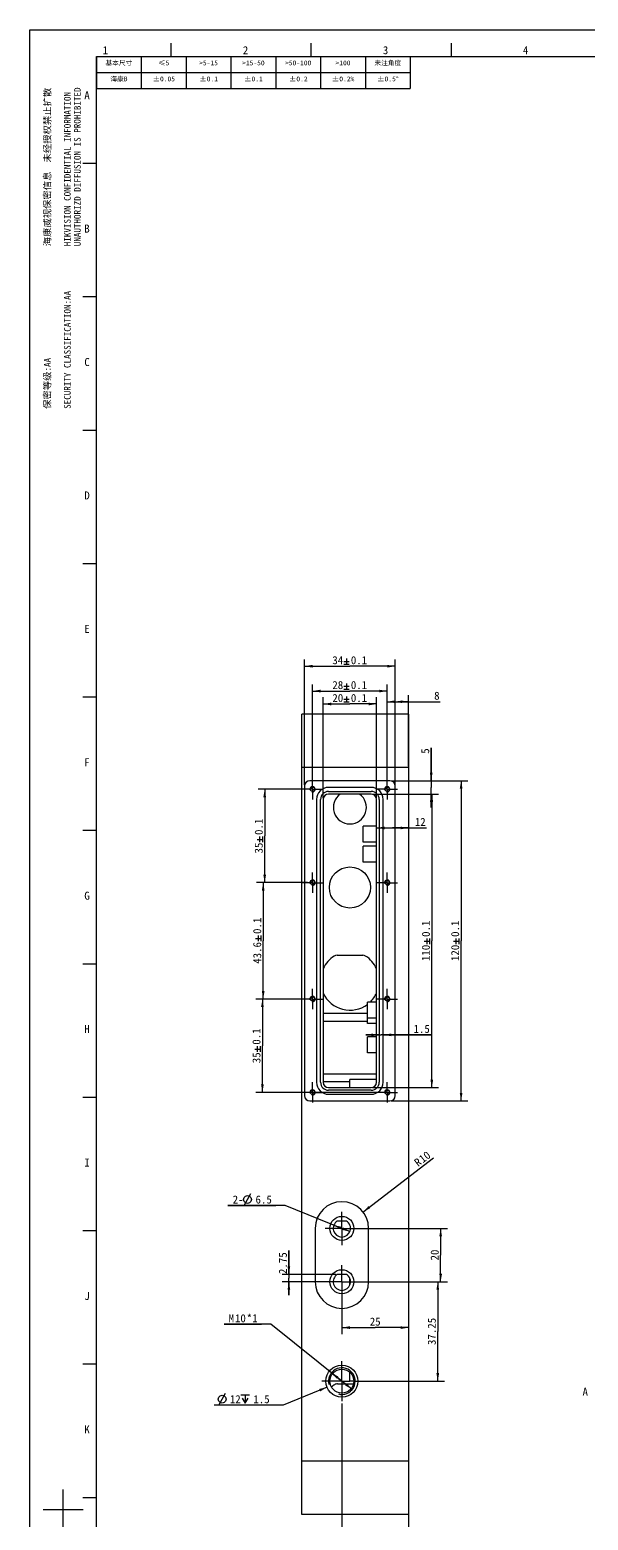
# Model space of a CAD drawing. Header units: millimetres. Extents: x 0 to 1189, y 0 to 841.
# Drawn here: x 0 to 209, y 282 to 841 of the extents above; entities that cross this region are included whole.
import ezdxf
from ezdxf.enums import TextEntityAlignment as Align

# ---------------------------------------------------------------- set-up
doc = ezdxf.new("R2010")
doc.units = ezdxf.units.MM
doc.header["$LTSCALE"] = 65.395
doc.linetypes.add('CENTER', pattern=[0.6, 0.375, -0.075, 0.075, -0.075])
doc.layers.get('0').update_dxf_attribs({"linetype": 'CONTINUOUS'})
for name, color, linetype in [('03_ALL_AXES', 7, 'CONTINUOUS'), ('09_ALL_ROUNDS', 7, 'CONTINUOUS'), ('20_ALL_FEATURES', 7, 'CONTINUOUS'), ('51__DRAFT_DIMS', 7, 'CONTINUOUS'), ('54_ALL_TABLES', 7, 'CONTINUOUS')]:
    doc.layers.add(name, color=color, linetype=linetype)
doc.styles.get("Standard").update_dxf_attribs({"font": 'simfang.ttf'})
doc.styles.add('TEXTSTYLE_2', font='simfang.ttf')
doc.dimstyles.new('DIMSTYLE_12', dxfattribs={"dimtxt": 3, "dimasz": 3, "dimexe": 2.5, "dimexo": 0.5, "dimgap": 0.75, "dimtad": 1, "dimdsep": 46, "dimtxsty": 'Standard', "dimblk": '_FILLED', "dimblk1": '_FILLED', "dimblk2": '_FILLED', "dimcen": 0.09, "dimclrt": 3, "dimazin": 2, "dimtp": 0.2, "dimtm": 0.2, "dimtfac": 1, "dimtofl": 0, "dimtmove": 0, "dimatfit": 3, "dimldrblk": '_FILLED', "dimfxl": 0, "dimtolj": 1, "dimarcsym": 0})
doc.dimstyles.new('DIMSTYLE_13', dxfattribs={"dimtxt": 3, "dimasz": 3, "dimexe": 2.5, "dimexo": 0.5, "dimtad": 1, "dimdsep": 46, "dimtxsty": 'Standard', "dimblk": '_FILLED', "dimblk1": '_FILLED', "dimblk2": '_FILLED', "dimcen": 0.09, "dimclrt": 3, "dimazin": 2, "dimtp": 0.2, "dimtm": 0.2, "dimtfac": 1, "dimtofl": 0, "dimtmove": 0, "dimatfit": 1, "dimldrblk": '_FILLED', "dimfxl": 0, "dimtolj": 1, "dimarcsym": 0})
doc.dimstyles.new('DIMSTYLE_3', dxfattribs={"dimtxt": 3, "dimasz": 3, "dimexe": 2.5, "dimexo": 0.5, "dimgap": 0.75, "dimtad": 1, "dimdsep": 46, "dimtxsty": 'Standard', "dimblk": '_FILLED', "dimblk1": '_FILLED', "dimblk2": '_FILLED', "dimcen": 0.09, "dimclrt": 3, "dimazin": 2, "dimtp": 0.3, "dimtm": 0.3, "dimtfac": 1, "dimtofl": 0, "dimtmove": 0, "dimatfit": 3, "dimldrblk": '_FILLED', "dimfxl": 0, "dimtolj": 1, "dimarcsym": 0})
doc.dimstyles.new('DIMSTYLE_4', dxfattribs={"dimtxt": 3, "dimasz": 3, "dimexe": 2.5, "dimexo": 0.5, "dimgap": 0.75, "dimtad": 1, "dimdsep": 46, "dimtxsty": 'Standard', "dimblk": '_FILLED', "dimblk1": '_FILLED', "dimblk2": '_FILLED', "dimcen": 0.09, "dimclrt": 3, "dimazin": 2, "dimtol": 1, "dimtp": 0.1, "dimtm": 0.1, "dimtfac": 1, "dimtofl": 0, "dimtmove": 0, "dimatfit": 3, "dimldrblk": '_FILLED', "dimfxl": 0, "dimtolj": 1, "dimarcsym": 0})
doc.dimstyles.new('DIMSTYLE_5', dxfattribs={"dimtxt": 3, "dimasz": 3, "dimexe": 2.5, "dimexo": 0.5, "dimgap": 0.75, "dimtad": 1, "dimdsep": 46, "dimtxsty": 'Standard', "dimblk": '_FILLED', "dimblk1": '_FILLED', "dimblk2": '_FILLED', "dimcen": 0.09, "dimclrt": 3, "dimazin": 2, "dimtp": 0.2, "dimtm": 0.2, "dimtfac": 1, "dimtofl": 0, "dimtmove": 0, "dimatfit": 3, "dimldrblk": '_FILLED', "dimfxl": 0, "dimtolj": 1, "dimarcsym": 0})
doc.dimstyles.new('DIMSTYLE_8', dxfattribs={"dimtxt": 3, "dimasz": 3, "dimexe": 2.5, "dimexo": 0.5, "dimtad": 1, "dimdsep": 46, "dimtxsty": 'Standard', "dimblk": '_FILLED', "dimblk1": '_FILLED', "dimblk2": '_FILLED', "dimcen": 0.09, "dimclrt": 3, "dimazin": 2, "dimtp": 0.2, "dimtm": 0.2, "dimtfac": 1, "dimtmove": 0, "dimatfit": 2, "dimldrblk": '_FILLED', "dimfxl": 0, "dimtolj": 1, "dimarcsym": 0})
doc.dimstyles.new('DIMSTYLE_9', dxfattribs={"dimtxt": 3, "dimasz": 3, "dimexe": 2.5, "dimexo": 0.5, "dimgap": 0.75, "dimtad": 1, "dimdsep": 46, "dimtxsty": 'Standard', "dimblk": '_FILLED', "dimblk1": '_FILLED', "dimblk2": '_FILLED', "dimcen": 0.09, "dimclrt": 3, "dimazin": 2, "dimtp": 0.1, "dimtm": 0.1, "dimtfac": 1, "dimtofl": 0, "dimtmove": 0, "dimatfit": 3, "dimldrblk": '_FILLED', "dimfxl": 0, "dimtolj": 1, "dimarcsym": 0})

# ---------------------------------------------------------------- blocks, each defined once
blk = doc.blocks.new('_FILLED')
at = {"color": 0, "linetype": 'ByBlock'}
blk.add_solid([(0, 0), (-1, 0.17), (-1, -0.17)], dxfattribs=at)
blk = doc.blocks.new('*D67')
at = {"layer": '51__DRAFT_DIMS', "color": 4}
for p, q in [((116.96, 326.21), (116.96, 264.27)), ((141.96, 304.08), (141.96, 264.27)), ((116.96, 266.77), (129.46, 266.77)), ((141.96, 266.77), (129.46, 266.77)), ((129.46, 266.77), (156.06, 266.77))]:
    blk.add_line(p, q, dxfattribs=at)
at = {"layer": '51__DRAFT_DIMS', "color": 4, "xscale": 3, "yscale": 3, "zscale": 3, "rotation": 180}
blk.add_blockref('_FILLED', (116.96, 266.77), dxfattribs=at)
at = {"layer": '51__DRAFT_DIMS', "color": 4, "xscale": 3, "yscale": 3, "zscale": 3}
blk.add_blockref('_FILLED', (141.96, 266.77), dxfattribs=at)
at = {"layer": '51__DRAFT_DIMS', "color": 3}
blk.add_text('25', height=3, dxfattribs=at).set_placement((151.65, 267.52))
blk = doc.blocks.new('*D68')
at = {"layer": '51__DRAFT_DIMS', "color": 4}
for p, q in [((95.72, 400.38), (74.2, 400.38)), ((74.2, 400.38), (92.22, 400.38)), ((116.96, 391.83), (95.72, 400.38)), ((113.95, 393.04), (116.96, 391.83)), ((119.98, 390.61), (116.96, 391.83))]:
    blk.add_line(p, q, dxfattribs=at)
at = {"layer": '51__DRAFT_DIMS', "color": 4, "xscale": 3, "yscale": 3, "zscale": 3}
for p, rotation in [((113.95, 393.04), 158.0748068582), ((119.98, 390.61), 338.0748068582001)]:
    blk.add_blockref('_FILLED', p, dxfattribs=dict(at, rotation=rotation))
at = {"layer": '51__DRAFT_DIMS', "color": 3}
for s, p in [('2-', (80.11, 401.13)), ('6.5', (90.72, 401.13))]:
    blk.add_text(s, height=3, dxfattribs=at).set_placement(p, align=Align.RIGHT)
blk = doc.blocks.new('*D69')
at = {"layer": '51__DRAFT_DIMS', "color": 4}
for p, q in [((103.3, 477.78), (84.69, 477.78)), ((87.19, 477.78), (87.19, 460.28)), ((87.19, 442.78), (87.19, 460.28)), ((133.46, 442.78), (84.69, 442.78))]:
    blk.add_line(p, q, dxfattribs=at)
at = {"layer": '51__DRAFT_DIMS', "color": 4, "xscale": 3, "yscale": 3, "zscale": 3}
for p, rotation in [((87.19, 477.78), 90), ((87.19, 442.78), 270)]:
    blk.add_blockref('_FILLED', p, dxfattribs=dict(at, rotation=rotation))
at = {"layer": '51__DRAFT_DIMS', "color": 3}
for s, p in [('0.1', (86.44, 463.71)), ('35', (86.44, 455.75))]:
    blk.add_text(s, height=3, rotation=90, dxfattribs=at).set_placement(p, align=Align.CENTER)
blk = doc.blocks.new('*D70')
at = {"layer": '51__DRAFT_DIMS', "color": 4}
for p, q in [((103.48, 521.38), (84.97, 521.38)), ((87.47, 521.38), (87.47, 499.58)), ((87.47, 477.78), (87.47, 499.58)), ((103.39, 477.78), (84.97, 477.78))]:
    blk.add_line(p, q, dxfattribs=at)
at = {"layer": '51__DRAFT_DIMS', "color": 4, "xscale": 3, "yscale": 3, "zscale": 3}
for p, rotation in [((87.47, 521.38), 90), ((87.47, 477.78), 270)]:
    blk.add_blockref('_FILLED', p, dxfattribs=dict(at, rotation=rotation))
at = {"layer": '51__DRAFT_DIMS', "color": 3}
for s, p in [('0.1', (86.72, 505.21)), ('43.6', (86.72, 495.05))]:
    blk.add_text(s, height=3, rotation=90, dxfattribs=at).set_placement(p, align=Align.CENTER)
blk = doc.blocks.new('*D71')
at = {"layer": '51__DRAFT_DIMS', "color": 4}
for p, q in [((103.36, 556.38), (85.54, 556.38)), ((88.04, 556.38), (88.04, 538.88)), ((88.04, 521.38), (88.04, 538.88)), ((104.06, 521.38), (85.54, 521.38))]:
    blk.add_line(p, q, dxfattribs=at)
at = {"layer": '51__DRAFT_DIMS', "color": 4, "xscale": 3, "yscale": 3, "zscale": 3}
for p, rotation in [((88.04, 556.38), 90), ((88.04, 521.38), 270)]:
    blk.add_blockref('_FILLED', p, dxfattribs=dict(at, rotation=rotation))
at = {"layer": '51__DRAFT_DIMS', "color": 3}
for s, p in [('0.1', (87.29, 542.31)), ('35', (87.29, 534.35))]:
    blk.add_text(s, height=3, rotation=90, dxfattribs=at).set_placement(p, align=Align.CENTER)
blk = doc.blocks.new('*D72')
at = {"layer": '51__DRAFT_DIMS', "color": 4}
for p, q in [((105.96, 559.02), (105.96, 595.69)), ((105.96, 593.19), (119.96, 593.19)), ((133.96, 593.19), (119.96, 593.19)), ((133.96, 558.72), (133.96, 595.69))]:
    blk.add_line(p, q, dxfattribs=at)
at = {"layer": '51__DRAFT_DIMS', "color": 4, "xscale": 3, "yscale": 3, "zscale": 3, "rotation": 180}
blk.add_blockref('_FILLED', (105.96, 593.19), dxfattribs=at)
at = {"layer": '51__DRAFT_DIMS', "color": 4, "xscale": 3, "yscale": 3, "zscale": 3}
blk.add_blockref('_FILLED', (133.96, 593.19), dxfattribs=at)
at = {"layer": '51__DRAFT_DIMS', "color": 3}
for s, p in [('28', (115.43, 593.94)), ('0.1', (123.39, 593.94))]:
    blk.add_text(s, height=3, dxfattribs=at).set_placement(p, align=Align.CENTER)
blk = doc.blocks.new('*D73')
at = {"layer": '51__DRAFT_DIMS', "color": 4}
for p, q in [((133.96, 556.88), (133.96, 591.69)), ((133.96, 589.19), (137.96, 589.19)), ((141.96, 589.19), (137.96, 589.19)), ((137.96, 589.19), (153.75, 589.19)), ((141.96, 565.08), (141.96, 591.69))]:
    blk.add_line(p, q, dxfattribs=at)
at = {"layer": '51__DRAFT_DIMS', "color": 4, "xscale": 3, "yscale": 3, "zscale": 3, "rotation": 180}
blk.add_blockref('_FILLED', (133.96, 589.19), dxfattribs=at)
at = {"layer": '51__DRAFT_DIMS', "color": 4, "xscale": 3, "yscale": 3, "zscale": 3}
blk.add_blockref('_FILLED', (141.96, 589.19), dxfattribs=at)
at = {"layer": '51__DRAFT_DIMS', "color": 3}
blk.add_text('8', height=3, dxfattribs=at).set_placement((151.55, 589.94))
blk = doc.blocks.new('*D74')
at = {"layer": '51__DRAFT_DIMS', "color": 4}
for p, q in [((135.46, 559.58), (164.16, 559.58)), ((161.66, 559.58), (161.66, 499.58)), ((161.66, 439.58), (161.66, 499.58)), ((135.46, 439.58), (164.16, 439.58))]:
    blk.add_line(p, q, dxfattribs=at)
at = {"layer": '51__DRAFT_DIMS', "color": 4, "xscale": 3, "yscale": 3, "zscale": 3}
for p, rotation in [((161.66, 559.58), 90), ((161.66, 439.58), 270)]:
    blk.add_blockref('_FILLED', p, dxfattribs=dict(at, rotation=rotation))
at = {"layer": '51__DRAFT_DIMS', "color": 3}
for s, p in [('0.1', (160.91, 504.11)), ('120', (160.91, 495.05))]:
    blk.add_text(s, height=3, rotation=90, dxfattribs=at).set_placement(p, align=Align.CENTER)
blk = doc.blocks.new('*D75')
at = {"layer": '51__DRAFT_DIMS', "color": 4}
for p, q in [((102.96, 558.08), (102.96, 605)), ((136.96, 558.08), (136.96, 605)), ((102.96, 602.5), (119.96, 602.5)), ((136.96, 602.5), (119.96, 602.5))]:
    blk.add_line(p, q, dxfattribs=at)
at = {"layer": '51__DRAFT_DIMS', "color": 4, "xscale": 3, "yscale": 3, "zscale": 3, "rotation": 180}
blk.add_blockref('_FILLED', (102.96, 602.5), dxfattribs=at)
at = {"layer": '51__DRAFT_DIMS', "color": 4, "xscale": 3, "yscale": 3, "zscale": 3}
blk.add_blockref('_FILLED', (136.96, 602.5), dxfattribs=at)
at = {"layer": '51__DRAFT_DIMS', "color": 3}
for s, p in [('34', (115.43, 603.25)), ('0.1', (123.39, 603.25))]:
    blk.add_text(s, height=3, dxfattribs=at).set_placement(p, align=Align.CENTER)
blk = doc.blocks.new('*D76')
at = {"layer": '51__DRAFT_DIMS', "color": 4}
for p, q in [((109.96, 553.08), (109.96, 590.84)), ((109.96, 588.34), (119.96, 588.34)), ((129.96, 588.34), (119.96, 588.34)), ((129.96, 553.08), (129.96, 590.84))]:
    blk.add_line(p, q, dxfattribs=at)
at = {"layer": '51__DRAFT_DIMS', "color": 4, "xscale": 3, "yscale": 3, "zscale": 3, "rotation": 180}
blk.add_blockref('_FILLED', (109.96, 588.34), dxfattribs=at)
at = {"layer": '51__DRAFT_DIMS', "color": 4, "xscale": 3, "yscale": 3, "zscale": 3}
blk.add_blockref('_FILLED', (129.96, 588.34), dxfattribs=at)
at = {"layer": '51__DRAFT_DIMS', "color": 3}
for s, p in [('20', (115.43, 589.09)), ('0.1', (123.39, 589.09))]:
    blk.add_text(s, height=3, dxfattribs=at).set_placement(p, align=Align.CENTER)
blk = doc.blocks.new('*D77')
at = {"layer": '51__DRAFT_DIMS', "color": 4}
for p, q in [((128.46, 554.58), (153.17, 554.58)), ((150.67, 554.58), (150.67, 499.58)), ((150.67, 444.58), (150.67, 499.58)), ((128.46, 444.58), (153.17, 444.58))]:
    blk.add_line(p, q, dxfattribs=at)
at = {"layer": '51__DRAFT_DIMS', "color": 4, "xscale": 3, "yscale": 3, "zscale": 3}
for p, rotation in [((150.67, 554.58), 90), ((150.67, 444.58), 270)]:
    blk.add_blockref('_FILLED', p, dxfattribs=dict(at, rotation=rotation))
at = {"layer": '51__DRAFT_DIMS', "color": 3}
for s, p in [('0.1', (149.92, 504.11)), ('110', (149.92, 495.05))]:
    blk.add_text(s, height=3, rotation=90, dxfattribs=at).set_placement(p, align=Align.CENTER)
blk = doc.blocks.new('*D78')
at = {"layer": '51__DRAFT_DIMS', "color": 4}
for p, q in [((150.45, 559.58), (150.45, 571.89)), ((150.45, 571.89), (150.45, 557.08)), ((135.46, 559.58), (152.95, 559.58)), ((128.46, 554.58), (152.95, 554.58)), ((150.45, 549.58), (150.45, 557.08)), ((150.45, 554.58), (150.45, 549.58))]:
    blk.add_line(p, q, dxfattribs=at)
at = {"layer": '51__DRAFT_DIMS', "color": 4, "xscale": 3, "yscale": 3, "zscale": 3}
for p, rotation in [((150.45, 559.58), 270), ((150.45, 554.58), 90)]:
    blk.add_blockref('_FILLED', p, dxfattribs=dict(at, rotation=rotation))
at = {"layer": '51__DRAFT_DIMS', "color": 3}
blk.add_text('5', height=3, rotation=90, dxfattribs=at).set_placement((149.7, 569.69))
blk = doc.blocks.new('*D79')
at = {"layer": '51__DRAFT_DIMS', "color": 4}
for p, q in [((129.96, 541.89), (135.96, 541.89)), ((141.96, 541.89), (135.96, 541.89)), ((135.96, 541.89), (148.7, 541.89))]:
    blk.add_line(p, q, dxfattribs=at)
at = {"layer": '51__DRAFT_DIMS', "color": 4, "xscale": 3, "yscale": 3, "zscale": 3, "rotation": 180}
blk.add_blockref('_FILLED', (129.96, 541.89), dxfattribs=at)
at = {"layer": '51__DRAFT_DIMS', "color": 4, "xscale": 3, "yscale": 3, "zscale": 3}
blk.add_blockref('_FILLED', (141.96, 541.89), dxfattribs=at)
at = {"layer": '51__DRAFT_DIMS', "color": 3}
blk.add_text('12', height=3, dxfattribs=at).set_placement((144.3, 542.64))
blk = doc.blocks.new('*D80')
at = {"layer": '51__DRAFT_DIMS', "color": 4}
for p, q in [((130.96, 464.34), (125.96, 464.34)), ((125.96, 464.34), (131.71, 464.34)), ((150.42, 464.34), (131.71, 464.34)), ((132.46, 464.34), (150.42, 464.34))]:
    blk.add_line(p, q, dxfattribs=at)
at = {"layer": '51__DRAFT_DIMS', "color": 4, "xscale": 3, "yscale": 3, "zscale": 3}
blk.add_blockref('_FILLED', (130.96, 464.34), dxfattribs=at)
at = {"layer": '51__DRAFT_DIMS', "color": 4, "xscale": 3, "yscale": 3, "zscale": 3, "rotation": 180}
blk.add_blockref('_FILLED', (132.46, 464.34), dxfattribs=at)
at = {"layer": '51__DRAFT_DIMS', "color": 3}
blk.add_text('1.5', height=3, dxfattribs=at).set_placement((143.81, 465.09))
blk = doc.blocks.new('*D118')
at = {"layer": '51__DRAFT_DIMS', "color": 4}
for p, q in [((90.37, 355.88), (72.86, 355.88)), ((72.86, 355.88), (86.87, 355.88)), ((116.96, 334.58), (90.37, 355.88)), ((113.06, 337.7), (116.96, 334.58)), ((120.87, 331.45), (116.96, 334.58))]:
    blk.add_line(p, q, dxfattribs=at)
at = {"layer": '51__DRAFT_DIMS', "color": 4, "xscale": 3, "yscale": 3, "zscale": 3}
for p, rotation in [((113.06, 337.7), 141.3104593613), ((120.87, 331.45), 321.3104593613)]:
    blk.add_blockref('_FILLED', p, dxfattribs=dict(at, rotation=rotation))
at = {"layer": '51__DRAFT_DIMS', "color": 3}
for s, p in [('M', (76.56, 356.63)), ('10', (80.97, 356.63)), ('*1', (85.37, 356.63))]:
    blk.add_text(s, height=3, dxfattribs=at).set_placement(p, align=Align.RIGHT)
blk = doc.blocks.new('*D120')
at = {"layer": '51__DRAFT_DIMS', "color": 4}
for p, q in [((123.36, 391.83), (156.49, 391.83)), ((153.99, 391.83), (153.99, 381.83)), ((153.99, 371.83), (153.99, 381.83)), ((123.4, 371.83), (156.49, 371.83))]:
    blk.add_line(p, q, dxfattribs=at)
at = {"layer": '51__DRAFT_DIMS', "color": 4, "xscale": 3, "yscale": 3, "zscale": 3}
for p, rotation in [((153.99, 391.83), 90), ((153.99, 371.83), 270)]:
    blk.add_blockref('_FILLED', p, dxfattribs=dict(at, rotation=rotation))
at = {"layer": '51__DRAFT_DIMS', "color": 3}
blk.add_text('20', height=3, rotation=90, dxfattribs=at).set_placement((153.24, 381.83), align=Align.CENTER)
blk = doc.blocks.new('*D121')
at = {"layer": '51__DRAFT_DIMS', "color": 4}
for p, q in [((119.65, 371.83), (155.41, 371.83)), ((152.91, 371.83), (152.91, 353.2)), ((152.91, 334.58), (152.91, 353.2)), ((121.72, 334.58), (155.41, 334.58))]:
    blk.add_line(p, q, dxfattribs=at)
at = {"layer": '51__DRAFT_DIMS', "color": 4, "xscale": 3, "yscale": 3, "zscale": 3}
for p, rotation in [((152.91, 371.83), 90), ((152.91, 334.58), 270)]:
    blk.add_blockref('_FILLED', p, dxfattribs=dict(at, rotation=rotation))
at = {"layer": '51__DRAFT_DIMS', "color": 3}
blk.add_text('37.25', height=3, rotation=90, dxfattribs=at).set_placement((152.16, 353.2), align=Align.CENTER)
blk = doc.blocks.new('*D122')
at = {"layer": '51__DRAFT_DIMS', "color": 4}
blk.add_line((124.88, 397.93), (151.25, 418.27), dxfattribs=at)
at = {"layer": '51__DRAFT_DIMS', "color": 4, "xscale": 3, "yscale": 3, "zscale": 3, "rotation": 217.637963062}
blk.add_blockref('_FILLED', (124.88, 397.93), dxfattribs=at)
at = {"layer": '51__DRAFT_DIMS', "color": 3}
for s, p in [('10', (147.3, 416.17)), ('R', (145.55, 414.82))]:
    blk.add_text(s, height=3, rotation=37.638, dxfattribs=at).set_placement(p)
blk = doc.blocks.new('*D123')
at = {"layer": '51__DRAFT_DIMS', "color": 4}
for p, q in [((116.96, 365.55), (116.96, 352.13)), ((116.96, 354.63), (129.46, 354.63)), ((141.96, 354.63), (129.46, 354.63))]:
    blk.add_line(p, q, dxfattribs=at)
at = {"layer": '51__DRAFT_DIMS', "color": 4, "xscale": 3, "yscale": 3, "zscale": 3, "rotation": 180}
blk.add_blockref('_FILLED', (116.96, 354.63), dxfattribs=at)
at = {"layer": '51__DRAFT_DIMS', "color": 4, "xscale": 3, "yscale": 3, "zscale": 3}
blk.add_blockref('_FILLED', (141.96, 354.63), dxfattribs=at)
at = {"layer": '51__DRAFT_DIMS', "color": 3}
blk.add_text('25', height=3, dxfattribs=at).set_placement((129.46, 355.38), align=Align.CENTER)
blk = doc.blocks.new('*D124')
at = {"layer": '51__DRAFT_DIMS', "color": 4}
for p, q in [((97.1, 374.58), (97.1, 383.52)), ((97.1, 383.52), (97.1, 373.2)), ((114.73, 374.58), (94.6, 374.58)), ((114.81, 371.83), (94.6, 371.83)), ((97.1, 366.83), (97.1, 373.2)), ((97.1, 371.83), (97.1, 366.83))]:
    blk.add_line(p, q, dxfattribs=at)
at = {"layer": '51__DRAFT_DIMS', "color": 4, "xscale": 3, "yscale": 3, "zscale": 3}
for p, rotation in [((97.1, 374.58), 270), ((97.1, 371.83), 90)]:
    blk.add_blockref('_FILLED', p, dxfattribs=dict(at, rotation=rotation))
at = {"layer": '51__DRAFT_DIMS', "color": 3}
blk.add_text('2.75', height=3, rotation=90, dxfattribs=at).set_placement((96.35, 374.7))
blk = doc.blocks.new('*D125')
at = {"layer": '51__DRAFT_DIMS', "color": 4}
for p, q in [((111.41, 332.3), (94.91, 325.55)), ((91.41, 325.55), (69.15, 325.55)), ((94.91, 325.55), (91.41, 325.55))]:
    blk.add_line(p, q, dxfattribs=at)
at = {"layer": '51__DRAFT_DIMS', "color": 4, "xscale": 3, "yscale": 3, "zscale": 3, "rotation": 22.2677299019}
blk.add_blockref('_FILLED', (111.41, 332.3), dxfattribs=at)
at = {"layer": '51__DRAFT_DIMS', "color": 3}
for s, p in [('12', (79.05, 326.3)), ('1.5', (89.91, 326.3))]:
    blk.add_text(s, height=3, dxfattribs=at).set_placement(p, align=Align.RIGHT)

msp = doc.modelspace()

# ---------------------------------------------------------------- linework, layer by layer
at = {"color": 7}
for p, q in [((0, 0), (0, 841)), ((0, 841), (1189, 841)), ((53, 831), (53, 836)), ((105.5, 831), (105.5, 836)), ((158, 831), (158, 836)), ((25, 10), (25, 831)), ((25, 831), (1179, 831)), ((19.834, 791), (24.834, 791)), ((19.834, 741), (24.834, 741)), ((19.834, 691), (24.834, 691)), ((19.834, 641), (24.834, 641)), ((19.834, 591), (24.834, 591)), ((19.834, 541), (24.834, 541)), ((19.834, 491), (24.834, 491)), ((19.834, 441), (24.834, 441)), ((19.834, 391), (24.834, 391)), ((19.834, 341), (24.834, 341)), ((12.5, 279), (12.5, 293.999)), ((19.834, 291), (24.834, 291)), ((5, 286.499), (20, 286.499))]:
    msp.add_line(p, q, dxfattribs=at)
at = {"color": 4}
for centre, radius in [((105.964, 556.378), 1), ((133.964, 556.378), 1), ((105.964, 521.378), 1), ((133.964, 521.378), 1), ((105.964, 477.778), 1), ((133.964, 477.778), 1), ((105.964, 442.778), 1), ((133.964, 442.778), 1), ((116.964, 334.578), 5)]:
    msp.add_arc(centre, radius, 255, 195, dxfattribs=at)
at = {"layer": '03_ALL_AXES', "color": 1, "linetype": 'CENTER'}
for p, q in [((105.964, 556.378), (105.964, 560.178)), ((133.964, 556.378), (133.964, 560.178)), ((105.964, 556.378), (102.164, 556.378)), ((105.964, 556.378), (105.964, 552.578)), ((105.964, 556.378), (109.764, 556.378)), ((133.964, 556.378), (130.164, 556.378)), ((133.964, 556.378), (133.964, 552.578)), ((133.964, 556.378), (137.764, 556.378)), ((105.964, 521.378), (105.964, 525.178)), ((133.964, 521.378), (133.964, 525.178)), ((105.964, 521.378), (102.164, 521.378)), ((105.964, 521.378), (105.964, 517.578)), ((105.964, 521.378), (109.764, 521.378)), ((133.964, 521.378), (130.164, 521.378)), ((133.964, 521.378), (133.964, 517.578)), ((133.964, 521.378), (137.764, 521.378)), ((105.964, 477.778), (105.964, 481.578)), ((133.964, 477.778), (133.964, 481.578)), ((105.964, 477.778), (102.164, 477.778)), ((105.964, 477.778), (105.964, 473.978)), ((105.964, 477.778), (109.764, 477.778)), ((133.964, 477.778), (130.164, 477.778)), ((133.964, 477.778), (133.964, 473.978)), ((133.964, 477.778), (137.764, 477.778)), ((105.964, 442.778), (102.164, 442.778)), ((105.964, 442.778), (105.964, 446.578)), ((105.964, 442.778), (105.964, 438.978)), ((105.964, 442.778), (109.764, 442.778)), ((133.964, 442.778), (130.164, 442.778)), ((133.964, 442.778), (133.964, 446.578)), ((133.964, 442.778), (137.764, 442.778)), ((133.964, 442.778), (133.964, 438.978)), ((116.964, 391.828), (116.964, 398.078)), ((116.964, 391.828), (110.714, 391.828)), ((116.964, 391.828), (123.214, 391.828)), ((116.964, 391.828), (116.964, 385.578)), ((116.964, 371.828), (116.964, 378.078)), ((116.964, 371.828), (110.714, 371.828)), ((116.964, 371.828), (123.214, 371.828)), ((116.964, 371.828), (116.964, 365.578)), ((116.964, 334.578), (116.964, 342.078)), ((116.964, 334.578), (109.464, 334.578)), ((116.964, 334.578), (119.964, 334.578)), ((116.964, 334.578), (116.964, 327.078)), ((121.464, 334.578), (124.464, 334.578))]:
    msp.add_line(p, q, dxfattribs=at)
at = {"layer": '03_ALL_AXES', "color": 7}
for p, q in [((127.964, 557.078), (111.964, 557.078)), ((111.964, 555.578), (127.964, 555.578)), ((107.464, 552.578), (107.464, 446.578)), ((108.964, 446.578), (108.964, 552.578)), ((130.964, 552.578), (130.964, 446.578)), ((132.464, 446.578), (132.464, 552.578)), ((124.964, 536.578), (124.964, 542.578)), ((129.964, 542.578), (124.964, 542.578)), ((129.964, 536.578), (124.964, 536.578)), ((124.964, 529.078), (124.964, 535.078)), ((129.964, 535.078), (124.964, 535.078)), ((129.964, 529.078), (124.964, 529.078)), ((126.564, 468.578), (126.564, 476.578)), ((129.964, 476.578), (126.564, 476.578)), ((129.964, 470.578), (126.564, 470.578)), ((129.964, 468.578), (126.564, 468.578)), ((126.564, 457.578), (126.564, 463.578)), ((129.964, 463.578), (126.564, 463.578)), ((129.964, 457.578), (126.564, 457.578)), ((119.964, 444.578), (119.964, 447.578)), ((129.964, 447.578), (119.964, 447.578)), ((127.964, 443.578), (111.964, 443.578)), ((111.964, 442.078), (127.964, 442.078)), ((106.964, 391.828), (106.964, 371.828)), ((118.696, 394.578), (115.232, 394.578)), ((126.964, 371.828), (126.964, 391.828)), ((118.696, 374.578), (115.232, 374.578)), ((119.964, 370.578), (119.964, 373.078)), ((119.964, 334.578), (119.964, 337.932)), ((121.464, 334.578), (119.964, 334.578))]:
    msp.add_line(p, q, dxfattribs=at)
for centre, radius in [((105.964, 556.378), 0.8), ((133.964, 556.378), 0.8), ((119.964, 519.578), 7.7), ((105.964, 521.378), 0.8), ((133.964, 521.378), 0.8), ((105.964, 477.778), 0.8), ((133.964, 477.778), 0.8), ((105.964, 442.778), 0.8), ((133.964, 442.778), 0.8), ((116.964, 391.828), 4.5), ((116.964, 371.828), 4.5), ((116.964, 334.578), 6), ((116.964, 334.578), 4.5)]:
    msp.add_circle(centre, radius, dxfattribs=at)
for centre, radius, start, end in [((111.964, 552.578), 4.5, 90, 180), ((111.964, 552.578), 3, 90, 180), ((119.964, 549.578), 6.2, 126.24693, 53.75307), ((127.964, 552.578), 4.5, 0, 90), ((127.964, 552.578), 3, 0, 90), ((111.964, 446.578), 4.5, 180, 270), ((111.964, 446.578), 3, 180, 270), ((127.964, 446.578), 4.5, 270, 360), ((127.964, 446.578), 3, 270, 360), ((116.964, 391.828), 10, 0, 180), ((116.964, 391.828), 3.25, 122.20423, 57.79577), ((116.964, 371.828), 3.25, 122.20423, 57.79577), ((116.964, 371.828), 10, 180, 360)]:
    msp.add_arc(centre, radius, start, end, dxfattribs=at)
at = {"layer": '09_ALL_ROUNDS', "color": 7}
for p, q in [((141.964, 584.578), (141.964, 284.578)), ((134.964, 559.578), (104.964, 559.578)), ((102.964, 557.578), (102.964, 441.578)), ((127.964, 554.578), (111.964, 554.578)), ((136.964, 441.578), (136.964, 557.578)), ((109.964, 552.578), (109.964, 446.578)), ((129.964, 446.578), (129.964, 552.578)), ((115.144, 494.178), (124.785, 494.178)), ((111.964, 444.578), (127.964, 444.578)), ((104.964, 439.578), (134.964, 439.578)), ((115.321, 333.578), (121.352, 333.578))]:
    msp.add_line(p, q, dxfattribs=at)
for centre, radius, start, end in [((104.964, 557.578), 2, 90, 180), ((134.964, 557.578), 2, 0, 90), ((111.964, 552.578), 2, 90, 180), ((127.964, 552.578), 2, 0, 90), ((119.964, 484.578), 11, 122.38754, 155.38277), ((115.144, 492.178), 2, 90, 122.38754), ((124.785, 492.178), 2, 57.61246, 90), ((119.964, 484.578), 11, 24.61723, 57.61246), ((119.964, 484.578), 11, 204.61874, 306.8702), ((119.964, 484.578), 11, 313.34036, 335.38126), ((104.964, 441.578), 2, 180, 270), ((111.964, 446.578), 2, 180, 270), ((127.964, 446.578), 2, 270, 360), ((134.964, 441.578), 2, 270, 360), ((119.964, 324.578), 10.4, 123.55731, 131.63761), ((115.321, 331.578), 2, 90, 123.55731)]:
    msp.add_arc(centre, radius, start, end, dxfattribs=at)
at = {"layer": '20_ALL_FEATURES', "color": 7}
for p, q in [((101.964, 284.578), (101.964, 584.578)), ((141.964, 584.578), (101.964, 584.578)), ((141.964, 284.578), (101.964, 284.578))]:
    msp.add_line(p, q, dxfattribs=at)
at = {"layer": '20_ALL_FEATURES', "color": 4}
for p, q in [((141.964, 564.578), (101.964, 564.578)), ((109.964, 472.423), (126.564, 472.423)), ((109.964, 469.459), (126.564, 469.459)), ((109.964, 449.697), (129.964, 449.697)), ((119.964, 446.733), (109.964, 446.733)), ((141.964, 304.578), (101.964, 304.578))]:
    msp.add_line(p, q, dxfattribs=at)
at = {"layer": '51__DRAFT_DIMS', "color": 3}
for p, q in [((117.638, 604.299), (119.738, 604.299)), ((117.638, 603.249), (119.738, 603.249)), ((118.688, 605.349), (118.688, 603.249)), ((117.638, 594.99), (119.738, 594.99)), ((117.638, 593.94), (119.738, 593.94)), ((118.688, 596.04), (118.688, 593.94)), ((117.638, 590.141), (119.738, 590.141)), ((117.638, 589.091), (119.738, 589.091)), ((118.688, 591.191), (118.688, 589.091)), ((85.195, 537.602), (87.295, 537.602)), ((86.245, 536.552), (86.245, 538.652)), ((87.295, 536.552), (87.295, 538.652)), ((84.621, 500.505), (86.721, 500.505)), ((85.671, 499.455), (85.671, 501.555)), ((86.721, 499.455), (86.721, 501.555)), ((147.82, 499.403), (149.92, 499.403)), ((148.87, 498.353), (148.87, 500.453)), ((149.92, 498.353), (149.92, 500.453)), ((158.811, 499.403), (160.911, 499.403)), ((159.861, 498.353), (159.861, 500.453)), ((160.911, 498.353), (160.911, 500.453)), ((84.337, 459.002), (86.437, 459.002)), ((85.387, 457.952), (85.387, 460.052)), ((86.437, 457.952), (86.437, 460.052)), ((80.36, 400.379), (82.86, 404.879)), ((70.897, 325.548), (73.397, 330.048)), ((79.053, 329.423), (82.303, 329.423)), ((80.678, 329.423), (80.678, 326.298))]:
    msp.add_line(p, q, dxfattribs=at)
for points in [[(80.11, 402.629), (80.36, 403.379), (80.86, 403.879), (81.61, 404.129), (82.36, 403.879), (82.86, 403.379), (83.11, 402.629), (82.86, 401.879), (82.36, 401.379), (81.61, 401.129), (80.86, 401.379), (80.36, 401.879), (80.11, 402.629)], [(70.647, 327.798), (70.897, 328.548), (71.397, 329.048), (72.147, 329.298), (72.897, 329.048), (73.397, 328.548), (73.647, 327.798), (73.397, 327.048), (72.897, 326.548), (72.147, 326.298), (71.397, 326.548), (70.897, 327.048), (70.647, 327.798)], [(79.553, 328.173), (80.678, 326.298), (81.803, 328.173)]]:
    msp.add_lwpolyline(points, dxfattribs=at)
at = {"layer": '51__DRAFT_DIMS', "color": 4}
msp.add_arc((116.964, 334.578), 5, 315.59987, 360, dxfattribs=at)
at = {"layer": '54_ALL_TABLES', "color": 4}
for p, q in [((25, 831), (142.6, 831)), ((25, 831), (25, 819)), ((41.8, 831), (41.8, 819)), ((58.6, 831), (58.6, 819)), ((75.4, 831), (75.4, 819)), ((92.2, 831), (92.2, 819)), ((109, 831), (109, 819)), ((125.8, 831), (125.8, 819)), ((142.6, 831), (142.6, 819)), ((25, 825), (142.6, 825)), ((25, 819), (142.6, 819))]:
    msp.add_line(p, q, dxfattribs=at)

# ---------------------------------------------------------------- texts
at = {"color": 3, "style": 'TEXTSTYLE_2'}
for s, p in [('1', (27.319, 831.847)), ('2', (79.819, 831.847)), ('3', (132.319, 831.847)), ('4', (184.819, 831.847)), ('A', (20.422, 814.993)), ('B', (20.422, 764.993)), ('C', (20.422, 714.993)), ('D', (20.422, 664.993)), ('E', (20.422, 614.993)), ('F', (20.422, 564.993)), ('G', (20.422, 514.993)), ('H', (20.422, 464.993)), ('I', (20.422, 414.993)), ('J', (20.422, 364.993)), ('K', (20.422, 314.993))]:
    msp.add_text(s, height=3, dxfattribs=at).set_placement(p)
at = {"color": 3}
for s, p in [('海康威视保密信息  未经授权禁止扩散', (7.828, 759.883)), ('HIKVISION CONFIDENTIAL INFORMATION    ', (15.328, 759.883)), ('UNAUTHORIZD DIFFUSION IS PROHIBITED', (19.078, 759.883)), ('SECURITY CLASSIFICATION:AA', (15.328, 698.942)), ('保密等级:AA', (7.828, 698.942))]:
    msp.add_text(s, height=2.5, rotation=90, dxfattribs=at).set_placement(p)
at = {"color": 7}
msp.add_text('A', height=3, dxfattribs=at).set_placement((207.154, 329.078))
at = {"layer": '54_ALL_TABLES', "color": 3}
for s, p in [('基本尺寸', (33.4, 827.7)), ('≤5', (50.2, 827.7)), ('>5-15', (67, 827.7)), ('>15-50', (83.8, 827.7)), ('>50-100', (100.6, 827.7)), ('>100', (117.4, 827.7)), ('未注角度', (134.2, 827.7)), ('海康B', (33.4, 821.7)), ('±0.05', (50.2, 821.7)), ('±0.1', (67, 821.7)), ('±0.1', (83.8, 821.7)), ('±0.2', (100.6, 821.7)), ('±0.2%', (117.4, 821.7)), ('±0.5°', (134.2, 821.7))]:
    msp.add_text(s, height=1.8, dxfattribs=at).set_placement(p, align=Align.CENTER)

# ---------------------------------------------------------------- dimensions: what is measured, and where the dimension line sits
at = {"layer": '51__DRAFT_DIMS', "color": 4}
for base, p1, p2, dimstyle, picture, middle in [((136.964, 602.499), (102.964, 557.578), (136.964, 557.578), 'DIMSTYLE_4', '*D75', (119.964, 602.499)), ((133.964, 593.19), (105.964, 558.517), (133.964, 558.218), 'DIMSTYLE_4', '*D72', (119.964, 593.19)), ((129.964, 588.341), (109.964, 552.578), (129.964, 552.578), 'DIMSTYLE_4', '*D76', (119.964, 588.341)), ((141.964, 589.192), (133.964, 556.378), (141.964, 564.578), 'DIMSTYLE_5', '*D73', (152.591, 589.192)), ((141.964, 541.894), (129.964, 552.578), (141.964, 564.578), 'DIMSTYLE_5', '*D79', (146.585, 541.894)), ((132.464, 464.343), (130.964, 446.578), (132.464, 446.578), 'DIMSTYLE_9', '*D80', (147.196, 464.343)), ((141.964, 354.633), (116.964, 366.049), (141.964, 304.578), 'DIMSTYLE_5', '*D123', (129.409, 354.633)), ((141.964, 266.767), (116.964, 326.705), (141.964, 304.578), 'DIMSTYLE_5', '*D67', (153.798, 266.767))]:
    dim = msp.add_linear_dim(base=base, p1=p1, p2=p2, dimstyle=dimstyle, dxfattribs=at)
    dim.commit()
    dim.dimension.update_dxf_attribs({"geometry": picture, "text_midpoint": middle, "dimtype": 160})
for base, p1, p2, angle, dimstyle, picture, middle in [((150.449, 559.578), (127.964, 554.578), (134.964, 559.578), 90, 'DIMSTYLE_9', '*D78', (150.449, 570.757)), ((161.661, 439.578), (134.964, 559.578), (134.964, 439.578), 270, 'DIMSTYLE_4', '*D74', (161.661, 499.578)), ((88.045, 521.378), (103.858, 556.378), (104.558, 521.378), 270, 'DIMSTYLE_4', '*D71', (88.045, 538.878)), ((150.67, 444.578), (127.964, 554.578), (127.964, 444.578), 270, 'DIMSTYLE_4', '*D77', (150.67, 499.578)), ((87.471, 477.778), (103.981, 521.378), (103.888, 477.778), 270, 'DIMSTYLE_4', '*D70', (87.471, 499.578)), ((87.187, 477.778), (133.964, 442.778), (103.802, 477.778), 90, 'DIMSTYLE_4', '*D69', (87.187, 460.278)), ((153.992, 371.828), (122.863, 391.828), (122.896, 371.828), 270, 'DIMSTYLE_5', '*D120', (153.992, 381.802)), ((97.1, 371.828), (115.232, 374.578), (115.314, 371.828), 270, 'DIMSTYLE_9', '*D124', (97.1, 379.048)), ((152.913, 334.578), (119.153, 371.828), (121.215, 334.578), 270, 'DIMSTYLE_3', '*D121', (152.913, 353.156))]:
    dim = msp.add_linear_dim(base=base, p1=p1, p2=p2, angle=angle, dimstyle=dimstyle, dxfattribs=at)
    dim.commit()
    dim.dimension.update_dxf_attribs({"geometry": picture, "text_midpoint": middle, "dimtype": 160})
dim = msp.add_radius_dim(center=(116.964, 391.828), mpoint=(124.883, 397.935), text='R<>', dimstyle='DIMSTYLE_12', override={"dimpost": '<>'}, dxfattribs=at)
dim.commit()
dim.dimension.update_dxf_attribs({"geometry": '*D122', "text_midpoint": (148.63, 416.247), "dimtype": 164})
for p1, p2, text, dimstyle, picture, middle in [((113.949, 393.042), (119.979, 390.615), '2-%%c<>', 'DIMSTYLE_8', '*D68', (83.211, 402.629)), ((113.062, 337.704), (120.867, 331.453), 'M<>*1', 'DIMSTYLE_8', '*D118', (79.863, 358.125)), ((111.412, 332.304), (122.517, 336.852), '%%c<>{\\fgdt;x}1.5', 'DIMSTYLE_13', '*D125', (82.279, 327.798))]:
    dim = msp.add_diameter_dim_2p(p1=p1, p2=p2, text=text, dimstyle=dimstyle, override={"dimtih": 1, "dimtoh": 1, "dimpost": '<>'}, dxfattribs=at)
    dim.commit()
    dim.dimension.update_dxf_attribs({"geometry": picture, "text_midpoint": middle, "dimtype": 163})

doc.saveas('drawing.dxf')
